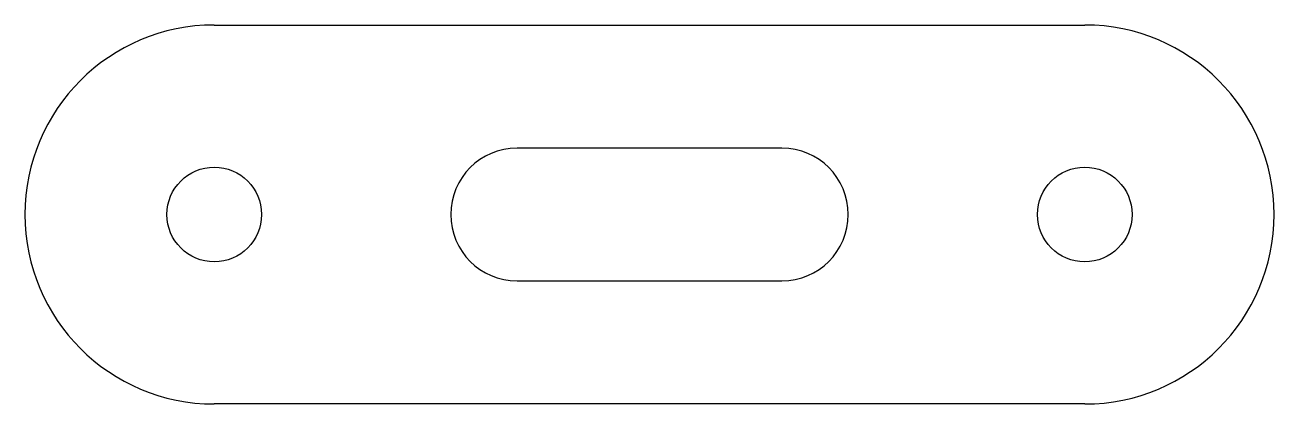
# Model space of a CAD drawing. Header units: millimetres. Extents: x 4 to 136, y 20 to 60.
import ezdxf

# ---------------------------------------------------------------- set-up
doc = ezdxf.new("R2010")
doc.units = ezdxf.units.MM

msp = doc.modelspace()

# ---------------------------------------------------------------- linework, layer by layer
for p, q in [((24, 60), (116, 60)), ((84, 47), (56, 47)), ((56, 33), (84, 33)), ((116, 20), (24, 20))]:
    msp.add_line(p, q)
for centre in [(24, 40), (116, 40)]:
    msp.add_circle(centre, 5)
for centre, radius, start, end in [((24, 40), 20, 90, 270), ((116, 40), 20, 270, 90), ((56, 40), 7, 90, 270), ((84, 40), 7, 270, 90)]:
    msp.add_arc(centre, radius, start, end)

doc.saveas('drawing.dxf')
